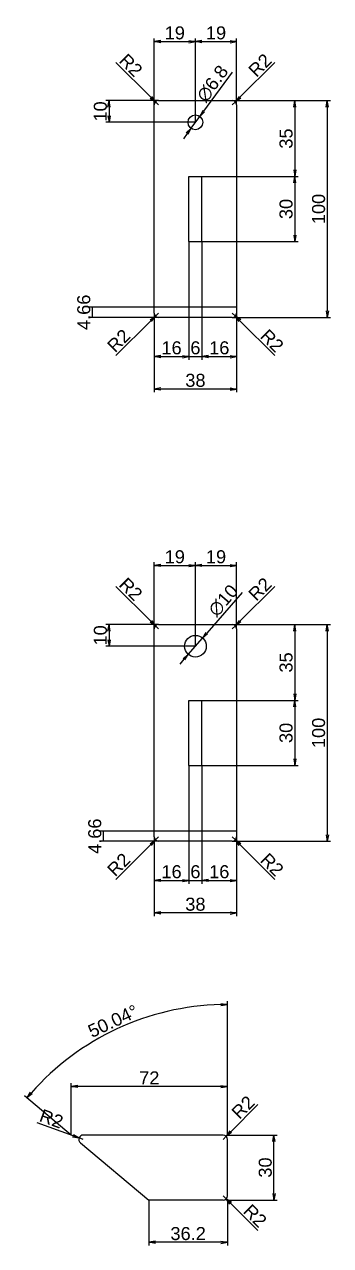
# Model space of a CAD drawing. Header units: inches. Extents: x -878 to 320, y -1900 to 282.
# Drawn here: x -493 to -351, y -744 to -180 of the extents above; entities that cross this region are included whole.
import ezdxf

# ---------------------------------------------------------------- set-up
doc = ezdxf.new("R2010")
doc.units = ezdxf.units.IN
doc.header["$LTSCALE"] = 15
doc.header["$MEASUREMENT"] = 0
doc.header["$PDMODE"] = 3
doc.header["$PDSIZE"] = 5
doc.layers.add('DIM', color=5, linetype='Continuous', lineweight=13)
doc.styles.get("Standard").update_dxf_attribs({"font": 'arial.ttf'})
doc.dimstyles.new('DIM', dxfattribs={"dimscale": 1.5, "dimtxt": 4, "dimasz": 2, "dimexe": 1, "dimexo": 0, "dimtad": 1, "dimdsep": 46, "dimtxsty": 'Standard', "dimblk": 'OPEN', "dimcen": 0, "dimclrd": 5, "dimclre": 5, "dimclrt": 2, "dimazin": 2, "dimtfac": 1, "dimtix": 1, "dimtmove": 0, "dimatfit": 3, "dimldrblk": 'OPEN', "dimfxl": 1, "dimtolj": 1, "dimtzin": 0, "dimlwd": 25, "dimlwe": 25, "dimarcsym": 0})

# ---------------------------------------------------------------- blocks, each defined once
blk = doc.blocks.new('_Open')
at = {"color": 0, "linetype": 'Continuous', "lineweight": -2}
for p, q in [((-1, 0.17), (0, 0)), ((-1, -0.17), (0, 0)), ((0, 0), (-1, 0))]:
    blk.add_line(p, q, dxfattribs=at)
blk = doc.blocks.new('*D65')
at = {"layer": 'Defpoints', "color": 0, "transparency": 16777216}
for p in [(-432.11, -215.86), (-430.7, -217.27)]:
    blk.add_point(p, dxfattribs=at)
at = {"layer": 'DIM', "color": 5, "lineweight": 25, "transparency": 16777216}
for p, q in [((-450.32, -197.65), (-434.23, -213.74)), ((-430.7, -217.27), (-432.11, -215.86))]:
    blk.add_line(p, q, dxfattribs=at)
at = {"layer": 'DIM', "color": 5, "lineweight": 25, "transparency": 16777216, "xscale": 3, "yscale": 3, "zscale": 3, "rotation": 315.0000000000006}
blk.add_blockref('_Open', (-432.11, -215.86), dxfattribs=at)
at = {"layer": 'DIM', "color": 2, "transparency": 16777216, "insert": (-443.46, -198.92), "char_height": 6, "attachment_point": 5, "rotation": 315}
blk.add_mtext('\\A1;R2', dxfattribs=at)
blk = doc.blocks.new('*D66')
at = {"layer": 'Defpoints', "color": 0, "transparency": 16777216}
for p in [(-396.7, -217.27), (-395.28, -215.86)]:
    blk.add_point(p, dxfattribs=at)
at = {"layer": 'DIM', "color": 5, "lineweight": 25, "transparency": 16777216}
for p, q in [((-377.08, -197.65), (-393.16, -213.74)), ((-396.7, -217.27), (-395.28, -215.86))]:
    blk.add_line(p, q, dxfattribs=at)
at = {"layer": 'DIM', "color": 5, "lineweight": 25, "transparency": 16777216, "xscale": 3, "yscale": 3, "zscale": 3, "rotation": 224.9999999999977}
blk.add_blockref('_Open', (-395.28, -215.86), dxfattribs=at)
at = {"layer": 'DIM', "color": 2, "transparency": 16777216, "insert": (-383.93, -198.92), "char_height": 6, "attachment_point": 5, "rotation": 45}
blk.add_mtext('\\A1;R2', dxfattribs=at)
blk = doc.blocks.new('*D67')
at = {"layer": 'Defpoints', "color": 0, "transparency": 16777216}
for p in [(-432.11, -314.69), (-430.7, -313.27)]:
    blk.add_point(p, dxfattribs=at)
at = {"layer": 'DIM', "color": 5, "lineweight": 25, "transparency": 16777216}
for p, q in [((-430.7, -313.27), (-432.11, -314.69)), ((-450.32, -332.89), (-434.23, -316.81))]:
    blk.add_line(p, q, dxfattribs=at)
at = {"layer": 'DIM', "color": 5, "lineweight": 25, "transparency": 16777216, "xscale": 3, "yscale": 3, "zscale": 3, "rotation": 45}
blk.add_blockref('_Open', (-432.11, -314.69), dxfattribs=at)
at = {"layer": 'DIM', "color": 2, "transparency": 16777216, "insert": (-449.05, -326.04), "char_height": 6, "attachment_point": 5, "rotation": 45}
blk.add_mtext('\\A1;R2', dxfattribs=at)
blk = doc.blocks.new('*D68')
at = {"layer": 'Defpoints', "color": 0, "transparency": 16777216}
for p in [(-396.7, -313.27), (-395.28, -314.69)]:
    blk.add_point(p, dxfattribs=at)
at = {"layer": 'DIM', "color": 5, "lineweight": 25, "transparency": 16777216}
for p, q in [((-396.7, -313.27), (-395.28, -314.69)), ((-377.08, -332.89), (-393.16, -316.81))]:
    blk.add_line(p, q, dxfattribs=at)
at = {"layer": 'DIM', "color": 5, "lineweight": 25, "transparency": 16777216, "xscale": 3, "yscale": 3, "zscale": 3, "rotation": 135}
blk.add_blockref('_Open', (-395.28, -314.69), dxfattribs=at)
at = {"layer": 'DIM', "color": 2, "transparency": 16777216, "insert": (-378.35, -326.04), "char_height": 6, "attachment_point": 5, "rotation": 315}
blk.add_mtext('\\A1;R2', dxfattribs=at)
blk = doc.blocks.new('*D69')
at = {"layer": 'Defpoints', "color": 0, "transparency": 16777216}
for p in [(-413.7, -188.05), (-432.7, -217.27), (-413.7, -225.27)]:
    blk.add_point(p, dxfattribs=at)
at = {"layer": 'DIM', "color": 5, "lineweight": 25, "transparency": 16777216}
for p, q in [((-432.7, -217.27), (-432.7, -186.55)), ((-429.7, -188.05), (-416.7, -188.05)), ((-413.7, -225.27), (-413.7, -186.55))]:
    blk.add_line(p, q, dxfattribs=at)
at = {"layer": 'DIM', "color": 5, "lineweight": 25, "transparency": 16777216, "xscale": 3, "yscale": 3, "zscale": 3, "rotation": 180}
blk.add_blockref('_Open', (-432.7, -188.05), dxfattribs=at)
at = {"layer": 'DIM', "color": 5, "lineweight": 25, "transparency": 16777216, "xscale": 3, "yscale": 3, "zscale": 3}
blk.add_blockref('_Open', (-413.7, -188.05), dxfattribs=at)
at = {"layer": 'DIM', "color": 2, "transparency": 16777216, "insert": (-423.2, -184.05), "char_height": 6, "attachment_point": 5}
blk.add_mtext('\\A1;19', dxfattribs=at)
blk = doc.blocks.new('*D70')
at = {"layer": 'Defpoints', "color": 0, "transparency": 16777216}
for p in [(-416.7, -280.27), (-432.7, -313.27), (-416.7, -333.36)]:
    blk.add_point(p, dxfattribs=at)
at = {"layer": 'DIM', "color": 5, "lineweight": 25, "transparency": 16777216}
for p, q in [((-416.7, -280.27), (-416.7, -334.86)), ((-432.7, -313.27), (-432.7, -334.86)), ((-429.7, -333.36), (-419.7, -333.36))]:
    blk.add_line(p, q, dxfattribs=at)
at = {"layer": 'DIM', "color": 5, "lineweight": 25, "transparency": 16777216, "xscale": 3, "yscale": 3, "zscale": 3, "rotation": 180}
blk.add_blockref('_Open', (-432.7, -333.36), dxfattribs=at)
at = {"layer": 'DIM', "color": 5, "lineweight": 25, "transparency": 16777216, "xscale": 3, "yscale": 3, "zscale": 3}
blk.add_blockref('_Open', (-416.7, -333.36), dxfattribs=at)
at = {"layer": 'DIM', "color": 2, "transparency": 16777216, "insert": (-424.7, -329.36), "char_height": 6, "attachment_point": 5}
blk.add_mtext('\\A1;16', dxfattribs=at)
blk = doc.blocks.new('*D71')
at = {"layer": 'Defpoints', "color": 0, "transparency": 16777216}
for p in [(-416.7, -280.27), (-410.7, -280.27), (-410.7, -333.36)]:
    blk.add_point(p, dxfattribs=at)
at = {"layer": 'DIM', "color": 5, "lineweight": 25, "transparency": 16777216}
for p, q in [((-416.7, -280.27), (-416.7, -334.86)), ((-410.7, -280.27), (-410.7, -334.86)), ((-416.7, -333.36), (-410.7, -333.36))]:
    blk.add_line(p, q, dxfattribs=at)
at = {"layer": 'DIM', "color": 2, "transparency": 16777216, "insert": (-413.7, -329.36), "char_height": 6, "attachment_point": 5}
blk.add_mtext('\\A1;6', dxfattribs=at)
blk = doc.blocks.new('*D72')
at = {"layer": 'Defpoints', "color": 0, "transparency": 16777216}
for p in [(-410.7, -280.27), (-394.7, -313.27), (-394.7, -333.36)]:
    blk.add_point(p, dxfattribs=at)
at = {"layer": 'DIM', "color": 5, "lineweight": 25, "transparency": 16777216}
for p, q in [((-410.7, -280.27), (-410.7, -334.86)), ((-394.7, -313.27), (-394.7, -334.86)), ((-407.7, -333.36), (-397.7, -333.36))]:
    blk.add_line(p, q, dxfattribs=at)
at = {"layer": 'DIM', "color": 5, "lineweight": 25, "transparency": 16777216, "xscale": 3, "yscale": 3, "zscale": 3, "rotation": 180}
blk.add_blockref('_Open', (-410.7, -333.36), dxfattribs=at)
at = {"layer": 'DIM', "color": 5, "lineweight": 25, "transparency": 16777216, "xscale": 3, "yscale": 3, "zscale": 3}
blk.add_blockref('_Open', (-394.7, -333.36), dxfattribs=at)
at = {"layer": 'DIM', "color": 2, "transparency": 16777216, "insert": (-402.7, -329.36), "char_height": 6, "attachment_point": 5}
blk.add_mtext('\\A1;16', dxfattribs=at)
blk = doc.blocks.new('*D73')
at = {"layer": 'Defpoints', "color": 0, "transparency": 16777216}
for p in [(-432.7, -313.27), (-394.7, -313.27), (-432.7, -348.36)]:
    blk.add_point(p, dxfattribs=at)
at = {"layer": 'DIM', "color": 5, "lineweight": 25, "transparency": 16777216}
for p, q in [((-432.7, -313.27), (-432.7, -349.86)), ((-394.7, -313.27), (-394.7, -349.86)), ((-397.7, -348.36), (-429.7, -348.36))]:
    blk.add_line(p, q, dxfattribs=at)
at = {"layer": 'DIM', "color": 5, "lineweight": 25, "transparency": 16777216, "xscale": 3, "yscale": 3, "zscale": 3, "rotation": 180}
blk.add_blockref('_Open', (-432.7, -348.36), dxfattribs=at)
at = {"layer": 'DIM', "color": 5, "lineweight": 25, "transparency": 16777216, "xscale": 3, "yscale": 3, "zscale": 3}
blk.add_blockref('_Open', (-394.7, -348.36), dxfattribs=at)
at = {"layer": 'DIM', "color": 2, "transparency": 16777216, "insert": (-413.7, -344.36), "char_height": 6, "attachment_point": 5}
blk.add_mtext('\\A1;38', dxfattribs=at)
blk = doc.blocks.new('*D74')
at = {"layer": 'Defpoints', "color": 0, "transparency": 16777216}
for p in [(-430.7, -215.27), (-453.5, -225.27), (-413.7, -225.27)]:
    blk.add_point(p, dxfattribs=at)
at = {"layer": 'DIM', "color": 5, "lineweight": 25, "transparency": 16777216}
for p, q in [((-430.7, -215.27), (-455, -215.27)), ((-453.5, -218.27), (-453.5, -222.27)), ((-413.7, -225.27), (-455, -225.27))]:
    blk.add_line(p, q, dxfattribs=at)
at = {"layer": 'DIM', "color": 5, "lineweight": 25, "transparency": 16777216, "xscale": 3, "yscale": 3, "zscale": 3}
for p, rotation in [((-453.5, -215.27), 90), ((-453.5, -225.27), 270)]:
    blk.add_blockref('_Open', p, dxfattribs=dict(at, rotation=rotation))
at = {"layer": 'DIM', "color": 2, "transparency": 16777216, "insert": (-457.5, -220.27), "char_height": 6, "attachment_point": 5, "rotation": 90}
blk.add_mtext('\\A1;10', dxfattribs=at)
blk = doc.blocks.new('*D76')
at = {"layer": 'Defpoints', "color": 0, "transparency": 16777216}
for p in [(-396.7, -215.27), (-410.7, -250.27), (-367.88, -250.27)]:
    blk.add_point(p, dxfattribs=at)
at = {"layer": 'DIM', "color": 5, "lineweight": 25, "transparency": 16777216}
for p, q in [((-396.7, -215.27), (-366.38, -215.27)), ((-367.88, -218.27), (-367.88, -247.27)), ((-410.7, -250.27), (-366.38, -250.27))]:
    blk.add_line(p, q, dxfattribs=at)
at = {"layer": 'DIM', "color": 5, "lineweight": 25, "transparency": 16777216, "xscale": 3, "yscale": 3, "zscale": 3}
for p, rotation in [((-367.88, -215.27), 90), ((-367.88, -250.27), 270)]:
    blk.add_blockref('_Open', p, dxfattribs=dict(at, rotation=rotation))
at = {"layer": 'DIM', "color": 2, "transparency": 16777216, "insert": (-371.88, -232.77), "char_height": 6, "attachment_point": 5, "rotation": 90}
blk.add_mtext('\\A1;35', dxfattribs=at)
blk = doc.blocks.new('*D77')
at = {"layer": 'Defpoints', "color": 0, "transparency": 16777216}
for p in [(-410.7, -250.27), (-410.7, -280.27), (-367.88, -280.27)]:
    blk.add_point(p, dxfattribs=at)
at = {"layer": 'DIM', "color": 5, "lineweight": 25, "transparency": 16777216}
for p, q in [((-410.7, -250.27), (-366.38, -250.27)), ((-367.88, -253.27), (-367.88, -277.27)), ((-410.7, -280.27), (-366.38, -280.27))]:
    blk.add_line(p, q, dxfattribs=at)
at = {"layer": 'DIM', "color": 5, "lineweight": 25, "transparency": 16777216, "xscale": 3, "yscale": 3, "zscale": 3}
for p, rotation in [((-367.88, -250.27), 90), ((-367.88, -280.27), 270)]:
    blk.add_blockref('_Open', p, dxfattribs=dict(at, rotation=rotation))
at = {"layer": 'DIM', "color": 2, "transparency": 16777216, "insert": (-371.88, -265.27), "char_height": 6, "attachment_point": 5, "rotation": 90}
blk.add_mtext('\\A1;30', dxfattribs=at)
blk = doc.blocks.new('*D78')
at = {"layer": 'Defpoints', "color": 0, "transparency": 16777216}
for p in [(-396.7, -215.27), (-396.7, -315.27), (-352.88, -315.27)]:
    blk.add_point(p, dxfattribs=at)
at = {"layer": 'DIM', "color": 5, "lineweight": 25, "transparency": 16777216}
for p, q in [((-396.7, -215.27), (-351.38, -215.27)), ((-352.88, -218.27), (-352.88, -312.27)), ((-396.7, -315.27), (-351.38, -315.27))]:
    blk.add_line(p, q, dxfattribs=at)
at = {"layer": 'DIM', "color": 5, "lineweight": 25, "transparency": 16777216, "xscale": 3, "yscale": 3, "zscale": 3}
for p, rotation in [((-352.88, -215.27), 90), ((-352.88, -315.27), 270)]:
    blk.add_blockref('_Open', p, dxfattribs=dict(at, rotation=rotation))
at = {"layer": 'DIM', "color": 2, "transparency": 16777216, "insert": (-356.88, -265.27), "char_height": 6, "attachment_point": 5, "rotation": 90}
blk.add_mtext('\\A1;100', dxfattribs=at)
blk = doc.blocks.new('*D80')
at = {"layer": 'Defpoints', "color": 0, "transparency": 16777216}
for p in [(-410.41, -463.22), (-416.99, -470.75)]:
    blk.add_point(p, dxfattribs=at)
at = {"layer": 'DIM', "color": 5, "lineweight": 25, "transparency": 16777216}
for p, q in [((-392.11, -442.29), (-408.43, -460.96)), ((-416.99, -470.75), (-410.41, -463.22)), ((-418.96, -473.01), (-420.94, -475.27))]:
    blk.add_line(p, q, dxfattribs=at)
at = {"layer": 'DIM', "color": 5, "lineweight": 25, "transparency": 16777216, "xscale": 3, "yscale": 3, "zscale": 3}
for p, rotation in [((-410.41, -463.22), 228.8409467901279), ((-416.99, -470.75), 48.84094679012787)]:
    blk.add_blockref('_Open', p, dxfattribs=dict(at, rotation=rotation))
at = {"layer": 'DIM', "color": 2, "transparency": 16777216, "insert": (-400.83, -445.93), "char_height": 6, "attachment_point": 5, "rotation": 48.8409}
blk.add_mtext('\\A1;∅10', dxfattribs=at)
blk = doc.blocks.new('*D81')
at = {"layer": 'Defpoints', "color": 0, "transparency": 16777216}
for p in [(-432.11, -457.57), (-430.7, -458.99)]:
    blk.add_point(p, dxfattribs=at)
at = {"layer": 'DIM', "color": 5, "lineweight": 25, "transparency": 16777216}
for p, q in [((-450.32, -439.37), (-434.23, -455.45)), ((-430.7, -458.99), (-432.11, -457.57))]:
    blk.add_line(p, q, dxfattribs=at)
at = {"layer": 'DIM', "color": 5, "lineweight": 25, "transparency": 16777216, "xscale": 3, "yscale": 3, "zscale": 3, "rotation": 315}
blk.add_blockref('_Open', (-432.11, -457.57), dxfattribs=at)
at = {"layer": 'DIM', "color": 2, "transparency": 16777216, "insert": (-443.46, -440.64), "char_height": 6, "attachment_point": 5, "rotation": 315}
blk.add_mtext('\\A1;R2', dxfattribs=at)
blk = doc.blocks.new('*D82')
at = {"layer": 'Defpoints', "color": 0, "transparency": 16777216}
for p in [(-396.7, -458.99), (-395.28, -457.57)]:
    blk.add_point(p, dxfattribs=at)
at = {"layer": 'DIM', "color": 5, "lineweight": 25, "transparency": 16777216}
for p, q in [((-377.08, -439.37), (-393.16, -455.45)), ((-396.7, -458.99), (-395.28, -457.57))]:
    blk.add_line(p, q, dxfattribs=at)
at = {"layer": 'DIM', "color": 5, "lineweight": 25, "transparency": 16777216, "xscale": 3, "yscale": 3, "zscale": 3, "rotation": 224.9999999999977}
blk.add_blockref('_Open', (-395.28, -457.57), dxfattribs=at)
at = {"layer": 'DIM', "color": 2, "transparency": 16777216, "insert": (-383.93, -440.64), "char_height": 6, "attachment_point": 5, "rotation": 45}
blk.add_mtext('\\A1;R2', dxfattribs=at)
blk = doc.blocks.new('*D83')
at = {"layer": 'Defpoints', "color": 0, "transparency": 16777216}
for p in [(-432.11, -556.4), (-430.7, -554.99)]:
    blk.add_point(p, dxfattribs=at)
at = {"layer": 'DIM', "color": 5, "lineweight": 25, "transparency": 16777216}
for p, q in [((-430.7, -554.99), (-432.11, -556.4)), ((-450.32, -574.61), (-434.23, -558.52))]:
    blk.add_line(p, q, dxfattribs=at)
at = {"layer": 'DIM', "color": 5, "lineweight": 25, "transparency": 16777216, "xscale": 3, "yscale": 3, "zscale": 3, "rotation": 45.00000000000232}
blk.add_blockref('_Open', (-432.11, -556.4), dxfattribs=at)
at = {"layer": 'DIM', "color": 2, "transparency": 16777216, "insert": (-449.05, -567.75), "char_height": 6, "attachment_point": 5, "rotation": 45}
blk.add_mtext('\\A1;R2', dxfattribs=at)
blk = doc.blocks.new('*D84')
at = {"layer": 'Defpoints', "color": 0, "transparency": 16777216}
for p in [(-396.7, -554.99), (-395.28, -556.4)]:
    blk.add_point(p, dxfattribs=at)
at = {"layer": 'DIM', "color": 5, "lineweight": 25, "transparency": 16777216}
for p, q in [((-396.7, -554.99), (-395.28, -556.4)), ((-377.08, -574.61), (-393.16, -558.52))]:
    blk.add_line(p, q, dxfattribs=at)
at = {"layer": 'DIM', "color": 5, "lineweight": 25, "transparency": 16777216, "xscale": 3, "yscale": 3, "zscale": 3, "rotation": 135}
blk.add_blockref('_Open', (-395.28, -556.4), dxfattribs=at)
at = {"layer": 'DIM', "color": 2, "transparency": 16777216, "insert": (-378.35, -567.75), "char_height": 6, "attachment_point": 5, "rotation": 315}
blk.add_mtext('\\A1;R2', dxfattribs=at)
blk = doc.blocks.new('*D85')
at = {"layer": 'Defpoints', "color": 0, "transparency": 16777216}
for p in [(-413.7, -429.77), (-432.7, -458.99), (-413.7, -466.99)]:
    blk.add_point(p, dxfattribs=at)
at = {"layer": 'DIM', "color": 5, "lineweight": 25, "transparency": 16777216}
for p, q in [((-432.7, -458.99), (-432.7, -428.27)), ((-429.7, -429.77), (-416.7, -429.77)), ((-413.7, -466.99), (-413.7, -428.27))]:
    blk.add_line(p, q, dxfattribs=at)
at = {"layer": 'DIM', "color": 5, "lineweight": 25, "transparency": 16777216, "xscale": 3, "yscale": 3, "zscale": 3, "rotation": 180}
blk.add_blockref('_Open', (-432.7, -429.77), dxfattribs=at)
at = {"layer": 'DIM', "color": 5, "lineweight": 25, "transparency": 16777216, "xscale": 3, "yscale": 3, "zscale": 3}
blk.add_blockref('_Open', (-413.7, -429.77), dxfattribs=at)
at = {"layer": 'DIM', "color": 2, "transparency": 16777216, "insert": (-423.2, -425.77), "char_height": 6, "attachment_point": 5}
blk.add_mtext('\\A1;19', dxfattribs=at)
blk = doc.blocks.new('*D86')
at = {"layer": 'Defpoints', "color": 0, "transparency": 16777216}
for p in [(-416.7, -521.99), (-432.7, -554.99), (-416.7, -575.08)]:
    blk.add_point(p, dxfattribs=at)
at = {"layer": 'DIM', "color": 5, "lineweight": 25, "transparency": 16777216}
for p, q in [((-416.7, -521.99), (-416.7, -576.58)), ((-432.7, -554.99), (-432.7, -576.58)), ((-429.7, -575.08), (-419.7, -575.08))]:
    blk.add_line(p, q, dxfattribs=at)
at = {"layer": 'DIM', "color": 5, "lineweight": 25, "transparency": 16777216, "xscale": 3, "yscale": 3, "zscale": 3, "rotation": 180}
blk.add_blockref('_Open', (-432.7, -575.08), dxfattribs=at)
at = {"layer": 'DIM', "color": 5, "lineweight": 25, "transparency": 16777216, "xscale": 3, "yscale": 3, "zscale": 3}
blk.add_blockref('_Open', (-416.7, -575.08), dxfattribs=at)
at = {"layer": 'DIM', "color": 2, "transparency": 16777216, "insert": (-424.7, -571.07), "char_height": 6, "attachment_point": 5}
blk.add_mtext('\\A1;16', dxfattribs=at)
blk = doc.blocks.new('*D87')
at = {"layer": 'Defpoints', "color": 0, "transparency": 16777216}
for p in [(-416.7, -521.99), (-410.7, -521.99), (-410.7, -575.08)]:
    blk.add_point(p, dxfattribs=at)
at = {"layer": 'DIM', "color": 5, "lineweight": 25, "transparency": 16777216}
for p, q in [((-416.7, -521.99), (-416.7, -576.58)), ((-410.7, -521.99), (-410.7, -576.58)), ((-416.7, -575.08), (-410.7, -575.08))]:
    blk.add_line(p, q, dxfattribs=at)
at = {"layer": 'DIM', "color": 2, "transparency": 16777216, "insert": (-413.7, -571.07), "char_height": 6, "attachment_point": 5}
blk.add_mtext('\\A1;6', dxfattribs=at)
blk = doc.blocks.new('*D88')
at = {"layer": 'Defpoints', "color": 0, "transparency": 16777216}
for p in [(-410.7, -521.99), (-394.7, -554.99), (-394.7, -575.08)]:
    blk.add_point(p, dxfattribs=at)
at = {"layer": 'DIM', "color": 5, "lineweight": 25, "transparency": 16777216}
for p, q in [((-410.7, -521.99), (-410.7, -576.58)), ((-394.7, -554.99), (-394.7, -576.58)), ((-407.7, -575.08), (-397.7, -575.08))]:
    blk.add_line(p, q, dxfattribs=at)
at = {"layer": 'DIM', "color": 5, "lineweight": 25, "transparency": 16777216, "xscale": 3, "yscale": 3, "zscale": 3, "rotation": 180}
blk.add_blockref('_Open', (-410.7, -575.08), dxfattribs=at)
at = {"layer": 'DIM', "color": 5, "lineweight": 25, "transparency": 16777216, "xscale": 3, "yscale": 3, "zscale": 3}
blk.add_blockref('_Open', (-394.7, -575.08), dxfattribs=at)
at = {"layer": 'DIM', "color": 2, "transparency": 16777216, "insert": (-402.7, -571.07), "char_height": 6, "attachment_point": 5}
blk.add_mtext('\\A1;16', dxfattribs=at)
blk = doc.blocks.new('*D89')
at = {"layer": 'Defpoints', "color": 0, "transparency": 16777216}
for p in [(-432.7, -554.99), (-394.7, -554.99), (-432.7, -590.08)]:
    blk.add_point(p, dxfattribs=at)
at = {"layer": 'DIM', "color": 5, "lineweight": 25, "transparency": 16777216}
for p, q in [((-432.7, -554.99), (-432.7, -591.58)), ((-394.7, -554.99), (-394.7, -591.58)), ((-397.7, -590.08), (-429.7, -590.08))]:
    blk.add_line(p, q, dxfattribs=at)
at = {"layer": 'DIM', "color": 5, "lineweight": 25, "transparency": 16777216, "xscale": 3, "yscale": 3, "zscale": 3, "rotation": 180}
blk.add_blockref('_Open', (-432.7, -590.08), dxfattribs=at)
at = {"layer": 'DIM', "color": 5, "lineweight": 25, "transparency": 16777216, "xscale": 3, "yscale": 3, "zscale": 3}
blk.add_blockref('_Open', (-394.7, -590.08), dxfattribs=at)
at = {"layer": 'DIM', "color": 2, "transparency": 16777216, "insert": (-413.7, -586.07), "char_height": 6, "attachment_point": 5}
blk.add_mtext('\\A1;38', dxfattribs=at)
blk = doc.blocks.new('*D90')
at = {"layer": 'Defpoints', "color": 0, "transparency": 16777216}
for p in [(-430.7, -456.99), (-453.5, -466.99), (-413.7, -466.99)]:
    blk.add_point(p, dxfattribs=at)
at = {"layer": 'DIM', "color": 5, "lineweight": 25, "transparency": 16777216}
for p, q in [((-430.7, -456.99), (-455, -456.99)), ((-453.5, -459.99), (-453.5, -463.99)), ((-413.7, -466.99), (-455, -466.99))]:
    blk.add_line(p, q, dxfattribs=at)
at = {"layer": 'DIM', "color": 5, "lineweight": 25, "transparency": 16777216, "xscale": 3, "yscale": 3, "zscale": 3}
for p, rotation in [((-453.5, -456.99), 90), ((-453.5, -466.99), 270)]:
    blk.add_blockref('_Open', p, dxfattribs=dict(at, rotation=rotation))
at = {"layer": 'DIM', "color": 2, "transparency": 16777216, "insert": (-457.5, -461.99), "char_height": 6, "attachment_point": 5, "rotation": 90}
blk.add_mtext('\\A1;10', dxfattribs=at)
blk = doc.blocks.new('*D91')
at = {"layer": 'Defpoints', "color": 0, "transparency": 16777216}
for p in [(-396.7, -456.99), (-410.7, -491.99), (-367.88, -491.99)]:
    blk.add_point(p, dxfattribs=at)
at = {"layer": 'DIM', "color": 5, "lineweight": 25, "transparency": 16777216}
for p, q in [((-396.7, -456.99), (-366.38, -456.99)), ((-367.88, -459.99), (-367.88, -488.99)), ((-410.7, -491.99), (-366.38, -491.99))]:
    blk.add_line(p, q, dxfattribs=at)
at = {"layer": 'DIM', "color": 5, "lineweight": 25, "transparency": 16777216, "xscale": 3, "yscale": 3, "zscale": 3}
for p, rotation in [((-367.88, -456.99), 90), ((-367.88, -491.99), 270)]:
    blk.add_blockref('_Open', p, dxfattribs=dict(at, rotation=rotation))
at = {"layer": 'DIM', "color": 2, "transparency": 16777216, "insert": (-371.88, -474.49), "char_height": 6, "attachment_point": 5, "rotation": 90}
blk.add_mtext('\\A1;35', dxfattribs=at)
blk = doc.blocks.new('*D92')
at = {"layer": 'Defpoints', "color": 0, "transparency": 16777216}
for p in [(-410.7, -491.99), (-410.7, -521.99), (-367.88, -521.99)]:
    blk.add_point(p, dxfattribs=at)
at = {"layer": 'DIM', "color": 5, "lineweight": 25, "transparency": 16777216}
for p, q in [((-410.7, -491.99), (-366.38, -491.99)), ((-367.88, -494.99), (-367.88, -518.99)), ((-410.7, -521.99), (-366.38, -521.99))]:
    blk.add_line(p, q, dxfattribs=at)
at = {"layer": 'DIM', "color": 5, "lineweight": 25, "transparency": 16777216, "xscale": 3, "yscale": 3, "zscale": 3}
for p, rotation in [((-367.88, -491.99), 90), ((-367.88, -521.99), 270)]:
    blk.add_blockref('_Open', p, dxfattribs=dict(at, rotation=rotation))
at = {"layer": 'DIM', "color": 2, "transparency": 16777216, "insert": (-371.88, -506.99), "char_height": 6, "attachment_point": 5, "rotation": 90}
blk.add_mtext('\\A1;30', dxfattribs=at)
blk = doc.blocks.new('*D79')
at = {"layer": 'Defpoints', "color": 0, "transparency": 16777216}
for p in [(-396.7, -456.99), (-396.7, -556.99), (-352.88, -556.99)]:
    blk.add_point(p, dxfattribs=at)
at = {"layer": 'DIM', "color": 5, "lineweight": 25, "transparency": 16777216}
for p, q in [((-396.7, -456.99), (-351.38, -456.99)), ((-352.88, -459.99), (-352.88, -553.99)), ((-396.7, -556.99), (-351.38, -556.99))]:
    blk.add_line(p, q, dxfattribs=at)
at = {"layer": 'DIM', "color": 5, "lineweight": 25, "transparency": 16777216, "xscale": 3, "yscale": 3, "zscale": 3}
for p, rotation in [((-352.88, -456.99), 90), ((-352.88, -556.99), 270)]:
    blk.add_blockref('_Open', p, dxfattribs=dict(at, rotation=rotation))
at = {"layer": 'DIM', "color": 2, "transparency": 16777216, "insert": (-356.88, -506.99), "char_height": 6, "attachment_point": 5, "rotation": 90}
blk.add_mtext('\\A1;100', dxfattribs=at)
blk = doc.blocks.new('*D93')
at = {"layer": 'Defpoints', "color": 0, "transparency": 16777216}
for p in [(-411.69, -222.53), (-415.71, -228.01)]:
    blk.add_point(p, dxfattribs=at)
at = {"layer": 'DIM', "color": 5, "lineweight": 25, "transparency": 16777216}
for p, q in [((-396.71, -202.09), (-409.91, -220.11)), ((-415.71, -228.01), (-411.69, -222.53)), ((-417.48, -230.43), (-419.25, -232.85))]:
    blk.add_line(p, q, dxfattribs=at)
at = {"layer": 'DIM', "color": 5, "lineweight": 25, "transparency": 16777216, "xscale": 3, "yscale": 3, "zscale": 3}
for p, rotation in [((-411.69, -222.53), 233.7652841342901), ((-415.71, -228.01), 53.76528413429012)]:
    blk.add_blockref('_Open', p, dxfattribs=dict(at, rotation=rotation))
at = {"layer": 'DIM', "color": 2, "transparency": 16777216, "insert": (-405.79, -207.43), "char_height": 6, "attachment_point": 5, "rotation": 53.7653}
blk.add_mtext('\\A1;∅6.8', dxfattribs=at)
blk = doc.blocks.new('*D94')
at = {"layer": 'Defpoints', "color": 0, "transparency": 16777216}
for p in [(-394.7, -188.05), (-394.7, -217.27), (-413.7, -225.27)]:
    blk.add_point(p, dxfattribs=at)
at = {"layer": 'DIM', "color": 5, "lineweight": 25, "transparency": 16777216}
for p, q in [((-413.7, -225.27), (-413.7, -186.55)), ((-410.7, -188.05), (-397.7, -188.05)), ((-394.7, -217.27), (-394.7, -186.55))]:
    blk.add_line(p, q, dxfattribs=at)
at = {"layer": 'DIM', "color": 5, "lineweight": 25, "transparency": 16777216, "xscale": 3, "yscale": 3, "zscale": 3, "rotation": 180}
blk.add_blockref('_Open', (-413.7, -188.05), dxfattribs=at)
at = {"layer": 'DIM', "color": 5, "lineweight": 25, "transparency": 16777216, "xscale": 3, "yscale": 3, "zscale": 3}
blk.add_blockref('_Open', (-394.7, -188.05), dxfattribs=at)
at = {"layer": 'DIM', "color": 2, "transparency": 16777216, "insert": (-404.2, -184.05), "char_height": 6, "attachment_point": 5}
blk.add_mtext('\\A1;19', dxfattribs=at)
blk = doc.blocks.new('*D95')
at = {"layer": 'Defpoints', "color": 0, "transparency": 16777216}
for p in [(-394.7, -429.77), (-394.7, -458.99), (-413.7, -466.99)]:
    blk.add_point(p, dxfattribs=at)
at = {"layer": 'DIM', "color": 5, "lineweight": 25, "transparency": 16777216}
for p, q in [((-413.7, -466.99), (-413.7, -428.27)), ((-410.7, -429.77), (-397.7, -429.77)), ((-394.7, -458.99), (-394.7, -428.27))]:
    blk.add_line(p, q, dxfattribs=at)
at = {"layer": 'DIM', "color": 5, "lineweight": 25, "transparency": 16777216, "xscale": 3, "yscale": 3, "zscale": 3, "rotation": 180}
blk.add_blockref('_Open', (-413.7, -429.77), dxfattribs=at)
at = {"layer": 'DIM', "color": 5, "lineweight": 25, "transparency": 16777216, "xscale": 3, "yscale": 3, "zscale": 3}
blk.add_blockref('_Open', (-394.7, -429.77), dxfattribs=at)
at = {"layer": 'DIM', "color": 2, "transparency": 16777216, "insert": (-404.2, -425.77), "char_height": 6, "attachment_point": 5}
blk.add_mtext('\\A1;19', dxfattribs=at)
blk = doc.blocks.new('*D100')
at = {"layer": 'Defpoints', "color": 0, "transparency": 16777216}
for p in [(-470.95, -670.11), (-470.95, -692.53), (-398.95, -692.53)]:
    blk.add_point(p, dxfattribs=at)
at = {"layer": 'DIM', "color": 5, "lineweight": 25, "transparency": 16777216}
for p, q in [((-470.95, -692.53), (-470.95, -668.61)), ((-401.95, -670.11), (-467.95, -670.11)), ((-398.95, -692.53), (-398.95, -668.61))]:
    blk.add_line(p, q, dxfattribs=at)
at = {"layer": 'DIM', "color": 5, "lineweight": 25, "transparency": 16777216, "xscale": 3, "yscale": 3, "zscale": 3, "rotation": 180}
blk.add_blockref('_Open', (-470.95, -670.11), dxfattribs=at)
at = {"layer": 'DIM', "color": 5, "lineweight": 25, "transparency": 16777216, "xscale": 3, "yscale": 3, "zscale": 3}
blk.add_blockref('_Open', (-398.95, -670.11), dxfattribs=at)
at = {"layer": 'DIM', "color": 2, "transparency": 16777216, "insert": (-434.95, -666.16), "char_height": 6, "attachment_point": 5}
blk.add_mtext('\\A1;72', dxfattribs=at)
blk = doc.blocks.new('*D101')
at = {"layer": 'Defpoints', "color": 0, "transparency": 16777216}
for p in [(-398.95, -692.53), (-377.47, -692.53), (-398.95, -722.53)]:
    blk.add_point(p, dxfattribs=at)
at = {"layer": 'DIM', "color": 5, "lineweight": 25, "transparency": 16777216}
for p, q in [((-398.95, -692.53), (-375.97, -692.53)), ((-377.47, -719.53), (-377.47, -695.53)), ((-398.95, -722.53), (-375.97, -722.53))]:
    blk.add_line(p, q, dxfattribs=at)
at = {"layer": 'DIM', "color": 5, "lineweight": 25, "transparency": 16777216, "xscale": 3, "yscale": 3, "zscale": 3}
for p, rotation in [((-377.47, -692.53), 90), ((-377.47, -722.53), 270)]:
    blk.add_blockref('_Open', p, dxfattribs=dict(at, rotation=rotation))
at = {"layer": 'DIM', "color": 2, "transparency": 16777216, "insert": (-381.47, -707.53), "char_height": 6, "attachment_point": 5, "rotation": 90}
blk.add_mtext('\\A1;30', dxfattribs=at)
blk = doc.blocks.new('*D102')
at = {"layer": 'Defpoints', "color": 0, "transparency": 16777216}
for p in [(-435.15, -722.53), (-398.95, -722.53), (-435.15, -742.03)]:
    blk.add_point(p, dxfattribs=at)
at = {"layer": 'DIM', "color": 5, "lineweight": 25, "transparency": 16777216}
for p, q in [((-435.15, -722.53), (-435.15, -743.53)), ((-398.95, -722.53), (-398.95, -743.53)), ((-401.95, -742.03), (-432.15, -742.03))]:
    blk.add_line(p, q, dxfattribs=at)
at = {"layer": 'DIM', "color": 5, "lineweight": 25, "transparency": 16777216, "xscale": 3, "yscale": 3, "zscale": 3, "rotation": 180}
blk.add_blockref('_Open', (-435.15, -742.03), dxfattribs=at)
at = {"layer": 'DIM', "color": 5, "lineweight": 25, "transparency": 16777216, "xscale": 3, "yscale": 3, "zscale": 3}
blk.add_blockref('_Open', (-398.95, -742.03), dxfattribs=at)
at = {"layer": 'DIM', "color": 2, "transparency": 16777216, "insert": (-417.05, -738.03), "char_height": 6, "attachment_point": 5}
blk.add_mtext('\\A1;36.2', dxfattribs=at)
blk = doc.blocks.new('*D103')
at = {"layer": 'Defpoints', "color": 0, "transparency": 16777216}
for p in [(-433.56, -637.35), (-470.95, -692.53), (-398.95, -692.53), (-435.15, -722.53), (-398.95, -722.53)]:
    blk.add_point(p, dxfattribs=at)
at = {"layer": 'DIM', "color": 5, "lineweight": 25, "transparency": 16777216}
for p, q in [((-398.95, -692.53), (-398.95, -630.78)), ((-470.95, -692.53), (-492.53, -674.45))]:
    blk.add_line(p, q, dxfattribs=at)
blk.add_arc((-398.95, -752.87), 120.59, 91.4254, 138.612, dxfattribs=at)
at = {"layer": 'DIM', "color": 5, "lineweight": 25, "transparency": 16777216, "xscale": 3, "yscale": 3, "zscale": 3}
for p, rotation in [((-398.95, -632.28), 0.7127012099462642), ((-491.38, -675.41), 229.3246672920849)]:
    blk.add_blockref('_Open', p, dxfattribs=dict(at, rotation=rotation))
at = {"layer": 'DIM', "color": 2, "transparency": 16777216, "insert": (-451.64, -639.97), "char_height": 6, "attachment_point": 5, "rotation": 25.0187}
blk.add_mtext('\\A1;50.04°', dxfattribs=at)
blk = doc.blocks.new('*D104')
at = {"layer": 'Defpoints', "color": 0, "transparency": 16777216}
for p in [(-400.95, -694.53), (-399.54, -693.12)]:
    blk.add_point(p, dxfattribs=at)
at = {"layer": 'DIM', "color": 5, "lineweight": 25, "transparency": 16777216}
for p, q in [((-384.87, -678.45), (-397.41, -691)), ((-400.95, -694.53), (-399.54, -693.12))]:
    blk.add_line(p, q, dxfattribs=at)
at = {"layer": 'DIM', "color": 5, "lineweight": 25, "transparency": 16777216, "xscale": 3, "yscale": 3, "zscale": 3, "rotation": 225}
blk.add_blockref('_Open', (-399.54, -693.12), dxfattribs=at)
at = {"layer": 'DIM', "color": 2, "transparency": 16777216, "insert": (-391.72, -679.72), "char_height": 6, "attachment_point": 5, "rotation": 45}
blk.add_mtext('\\A1;R2', dxfattribs=at)
blk = doc.blocks.new('*D105')
at = {"layer": 'Defpoints', "color": 0, "transparency": 16777216}
for p in [(-400.95, -720.53), (-399.54, -721.95)]:
    blk.add_point(p, dxfattribs=at)
at = {"layer": 'DIM', "color": 5, "lineweight": 25, "transparency": 16777216}
for p, q in [((-400.95, -720.53), (-399.54, -721.95)), ((-384.87, -736.62), (-397.41, -724.07))]:
    blk.add_line(p, q, dxfattribs=at)
at = {"layer": 'DIM', "color": 5, "lineweight": 25, "transparency": 16777216, "xscale": 3, "yscale": 3, "zscale": 3, "rotation": 135}
blk.add_blockref('_Open', (-399.54, -721.95), dxfattribs=at)
at = {"layer": 'DIM', "color": 2, "transparency": 16777216, "insert": (-386.14, -729.76), "char_height": 6, "attachment_point": 5, "rotation": 315}
blk.add_mtext('\\A1;R2', dxfattribs=at)
blk = doc.blocks.new('*D106')
at = {"layer": 'Defpoints', "color": 0, "transparency": 16777216}
for p in [(-467.33, -693.85), (-465.45, -694.53)]:
    blk.add_point(p, dxfattribs=at)
at = {"layer": 'DIM', "color": 5, "lineweight": 25, "transparency": 16777216}
for p, q in [((-486.82, -686.76), (-470.15, -692.82)), ((-465.45, -694.53), (-467.33, -693.85))]:
    blk.add_line(p, q, dxfattribs=at)
at = {"layer": 'DIM', "color": 5, "lineweight": 25, "transparency": 16777216, "xscale": 3, "yscale": 3, "zscale": 3, "rotation": 340.0186842510142}
blk.add_blockref('_Open', (-467.33, -693.85), dxfattribs=at)
at = {"layer": 'DIM', "color": 2, "transparency": 16777216, "insert": (-480.08, -685.01), "char_height": 6, "attachment_point": 5, "rotation": 340.0187}
blk.add_mtext('\\A1;R2', dxfattribs=at)
blk = doc.blocks.new('*D283')
at = {"layer": 'Defpoints', "color": 0, "transparency": 16777216}
for p in [(-461.14, -310.61), (-432.7, -310.61), (-430.7, -315.27)]:
    blk.add_point(p, dxfattribs=at)
at = {"layer": 'DIM', "color": 5, "lineweight": 25, "transparency": 16777216}
for p, q in [((-432.7, -310.61), (-462.64, -310.61)), ((-430.7, -315.27), (-462.64, -315.27)), ((-461.14, -315.27), (-461.14, -310.61))]:
    blk.add_line(p, q, dxfattribs=at)
at = {"layer": 'DIM', "color": 2, "transparency": 16777216, "insert": (-465.14, -312.94), "char_height": 6, "attachment_point": 5, "rotation": 90}
blk.add_mtext('\\A1;4.66', dxfattribs=at)
blk = doc.blocks.new('*D284')
at = {"layer": 'Defpoints', "color": 0, "transparency": 16777216}
for p in [(-456.08, -552.33), (-432.7, -552.33), (-430.7, -556.99)]:
    blk.add_point(p, dxfattribs=at)
at = {"layer": 'DIM', "color": 5, "lineweight": 25, "transparency": 16777216}
for p, q in [((-432.7, -552.33), (-457.58, -552.33)), ((-430.7, -556.99), (-457.58, -556.99)), ((-456.08, -556.99), (-456.08, -552.33))]:
    blk.add_line(p, q, dxfattribs=at)
at = {"layer": 'DIM', "color": 2, "transparency": 16777216, "insert": (-460.08, -554.66), "char_height": 6, "attachment_point": 5, "rotation": 90}
blk.add_mtext('\\A1;4.66', dxfattribs=at)

msp = doc.modelspace()

# ---------------------------------------------------------------- linework, layer by layer
for p, q in [((-432.697, -313.272), (-432.697, -217.272)), ((-430.697, -215.272), (-396.697, -215.272)), ((-394.697, -217.272), (-394.697, -313.272)), ((-396.697, -315.272), (-430.697, -315.272)), ((-432.697, -554.987), (-432.697, -458.987)), ((-430.697, -456.987), (-396.697, -456.987)), ((-394.697, -458.987), (-394.697, -554.987)), ((-396.697, -556.987), (-430.697, -556.987)), ((-400.95, -692.533), (-465.45, -692.533)), ((-466.734, -696.066), (-435.15, -722.533)), ((-398.95, -720.533), (-398.95, -694.533)), ((-400.95, -722.533), (-435.15, -722.533))]:
    msp.add_line(p, q)
at = {"color": 1}
for p, q in [((-416.697, -250.272), (-410.697, -250.272)), ((-416.697, -280.272), (-416.697, -250.272)), ((-410.697, -280.272), (-410.697, -250.272)), ((-416.697, -280.272), (-410.697, -280.272)), ((-394.697, -310.612), (-432.697, -310.612)), ((-416.697, -491.987), (-410.697, -491.987)), ((-416.697, -521.987), (-416.697, -491.987)), ((-410.697, -521.987), (-410.697, -491.987)), ((-416.697, -521.987), (-410.697, -521.987)), ((-394.697, -552.327), (-432.697, -552.327))]:
    msp.add_line(p, q, dxfattribs=at)
for centre, radius in [((-413.697, -225.272), 3.4), ((-413.697, -466.987), 5)]:
    msp.add_circle(centre, radius)
for centre, start, end in [((-430.697, -217.272), 90, 180), ((-396.697, -217.272), 0, 90), ((-430.697, -313.272), 180, 270), ((-396.697, -313.272), 270, 0), ((-430.697, -458.987), 90, 180), ((-396.697, -458.987), 0, 90), ((-430.697, -554.987), 180, 270), ((-396.697, -554.987), 270, 0), ((-465.45, -694.533), 90, 230.03737), ((-400.95, -694.533), 0, 90), ((-400.95, -720.533), 270, 0)]:
    msp.add_arc(centre, 2, start, end)

# ---------------------------------------------------------------- dimensions: what is measured, and where the dimension line sits
at = {"layer": 'DIM'}
for base, p1, p2, picture, middle in [((-413.697, -188.052), (-432.697, -217.272), (-413.697, -225.272), '*D69', (-423.197, -184.051)), ((-416.697, -333.361), (-432.697, -313.272), (-416.697, -280.272), '*D70', (-424.697, -329.36)), ((-413.697, -429.766), (-432.697, -458.987), (-413.697, -466.987), '*D85', (-423.197, -425.765)), ((-416.697, -575.075), (-432.697, -554.987), (-416.697, -521.987), '*D86', (-424.697, -571.075)), ((-470.95, -670.108), (-398.95, -692.533), (-470.95, -692.533), '*D100', (-434.95, -666.158)), ((-435.15, -742.032), (-398.95, -722.533), (-435.15, -722.533), '*D102', (-417.05, -738.029))]:
    dim = msp.add_linear_dim(base=base, p1=p1, p2=p2, dimstyle='DIM', dxfattribs=at)
    dim.commit()
    dim.dimension.update_dxf_attribs({"geometry": picture, "text_midpoint": middle})
for base, p1, p2, picture, middle in [((-394.697, -188.052), (-413.697, -225.272), (-394.697, -217.272), '*D94', (-404.197, -184.051)), ((-410.697, -333.361), (-416.697, -280.272), (-410.697, -280.272), '*D71', (-413.697, -329.36)), ((-394.697, -333.361), (-410.697, -280.272), (-394.697, -313.272), '*D72', (-402.697, -329.36)), ((-432.697, -348.361), (-394.697, -313.272), (-432.697, -313.272), '*D73', (-413.697, -344.358)), ((-394.697, -429.766), (-413.697, -466.987), (-394.697, -458.987), '*D95', (-404.197, -425.765)), ((-410.697, -575.075), (-416.697, -521.987), (-410.697, -521.987), '*D87', (-413.697, -571.075)), ((-394.697, -575.075), (-410.697, -521.987), (-394.697, -554.987), '*D88', (-402.697, -571.075)), ((-432.697, -590.075), (-394.697, -554.987), (-432.697, -554.987), '*D89', (-413.697, -586.072))]:
    dim = msp.add_linear_dim(base=base, p1=p1, p2=p2, dimstyle='DIM', override={"dimtmove": 1}, dxfattribs=at)
    dim.commit()
    dim.dimension.update_dxf_attribs({"geometry": picture, "text_midpoint": middle})
for center, mpoint, picture, middle in [((-430.697, -217.272), (-432.112, -215.858), '*D65', (-446.254, -201.716)), ((-396.697, -217.272), (-395.283, -215.858), '*D66', (-381.141, -201.716)), ((-430.697, -313.272), (-432.112, -314.687), '*D67', (-446.254, -328.829)), ((-396.697, -313.272), (-395.283, -314.687), '*D68', (-381.141, -328.829)), ((-430.697, -458.987), (-432.112, -457.573), '*D81', (-446.254, -443.43)), ((-396.697, -458.987), (-395.283, -457.573), '*D82', (-381.141, -443.43)), ((-430.697, -554.987), (-432.112, -556.401), '*D83', (-446.254, -570.543)), ((-396.697, -554.987), (-395.283, -556.401), '*D84', (-381.141, -570.543)), ((-400.95, -694.533), (-399.536, -693.119), '*D104', (-388.929, -682.512)), ((-465.45, -694.533), (-467.329, -693.85), '*D106', (-481.426, -688.724)), ((-400.95, -720.533), (-399.536, -721.947), '*D105', (-388.929, -732.554))]:
    dim = msp.add_radius_dim(center=center, mpoint=mpoint, dimstyle='DIM', dxfattribs=at)
    dim.commit()
    dim.dimension.update_dxf_attribs({"geometry": picture, "text_midpoint": middle, "dimtype": 164})
for p1, p2, picture, middle in [((-415.707, -228.015), (-411.688, -222.53), '*D93', (-402.426, -209.891)), ((-416.988, -470.751), (-410.407, -463.222), '*D80', (-397.692, -448.678))]:
    dim = msp.add_diameter_dim_2p(p1=p1, p2=p2, dimstyle='DIM', dxfattribs=at)
    dim.commit()
    dim.dimension.update_dxf_attribs({"geometry": picture, "text_midpoint": middle, "dimtype": 163})
for base, p1, p2, angle, picture, middle in [((-453.503, -225.272), (-430.697, -215.272), (-413.697, -225.272), 90, '*D74', (-457.504, -220.272)), ((-367.88, -250.272), (-396.697, -215.272), (-410.697, -250.272), 90, '*D76', (-371.883, -232.772)), ((-352.88, -315.272), (-396.697, -215.272), (-396.697, -315.272), 90, '*D78', (-356.88, -265.272)), ((-461.135, -310.612), (-430.697, -315.272), (-432.697, -310.612), 90, '*D283', (-465.136, -312.942)), ((-453.503, -466.987), (-430.697, -456.987), (-413.697, -466.987), 90, '*D90', (-457.504, -461.987)), ((-367.88, -491.987), (-396.697, -456.987), (-410.697, -491.987), 90, '*D91', (-371.883, -474.487)), ((-352.88, -556.987), (-396.697, -456.987), (-396.697, -556.987), 90, '*D79', (-356.88, -506.987)), ((-456.075, -552.327), (-430.697, -556.987), (-432.697, -552.327), 90, '*D284', (-460.076, -554.657)), ((-377.47, -692.533), (-398.95, -722.533), (-398.95, -692.533), 270, '*D101', (-381.473, -707.533))]:
    dim = msp.add_linear_dim(base=base, p1=p1, p2=p2, angle=angle, dimstyle='DIM', dxfattribs=at)
    dim.commit()
    dim.dimension.update_dxf_attribs({"geometry": picture, "text_midpoint": middle})
for base, p1, p2, picture, middle in [((-367.88, -280.272), (-410.697, -250.272), (-410.697, -280.272), '*D77', (-371.883, -265.272)), ((-367.88, -521.987), (-410.697, -491.987), (-410.697, -521.987), '*D92', (-371.883, -506.987))]:
    dim = msp.add_linear_dim(base=base, p1=p1, p2=p2, angle=90, dimstyle='DIM', override={"dimtmove": 1}, dxfattribs=at)
    dim.commit()
    dim.dimension.update_dxf_attribs({"geometry": picture, "text_midpoint": middle})
dim = msp.add_angular_dim_2l(base=(-433.561, -637.35), line1=((-470.95, -692.533), (-435.15, -722.533)), line2=((-398.95, -722.533), (-398.95, -692.533)), dimstyle='DIM', dxfattribs=at)
dim.commit()
dim.dimension.update_dxf_attribs({"geometry": '*D103', "text_midpoint": (-451.642, -639.966)})

doc.saveas('drawing.dxf')
